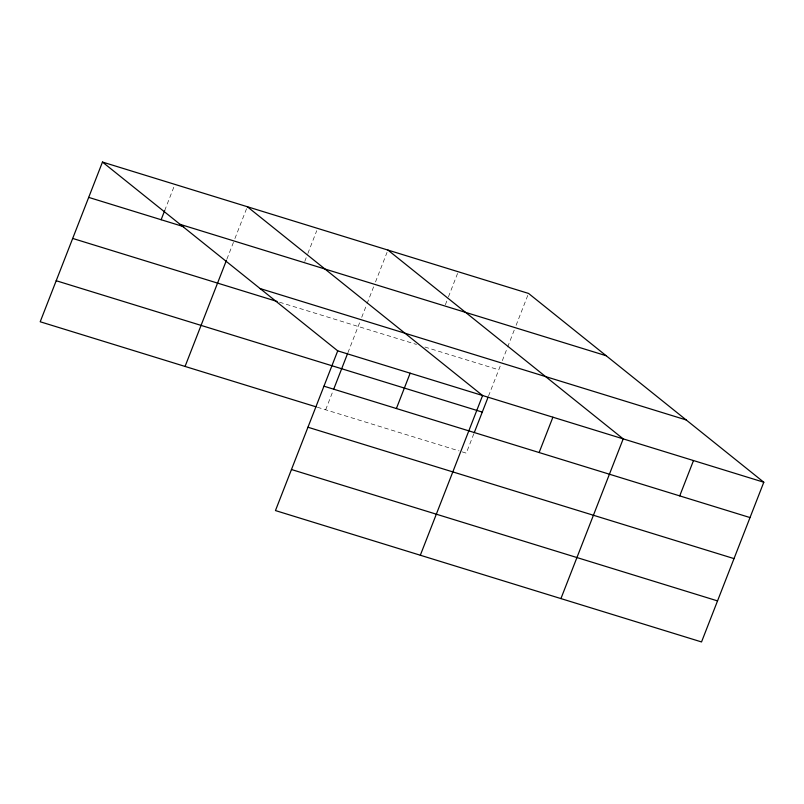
<?xml version="1.0" encoding="UTF-8"?>
<svg xmlns="http://www.w3.org/2000/svg" width="804" height="804" viewBox="0 0 804 804"><rect width="100%" height="100%" fill="white"/><g stroke="black" fill="none" stroke-linecap="round" stroke-linejoin="round"><path stroke-width="0.6" stroke-dasharray="4.02 3.01" d="M164.679 210.598L174.458 185.533M226.889 259.159L233.562 242.054M234.889 238.637L247.33 206.718M304.746 261.451L307.409 254.607M307.862 253.471L316.746 230.678M325.66 409.789L333.218 390.402M347.911 352.745L359.931 321.891M361.71 317.329L366.604 304.786M367.046 303.651L373.719 286.546M375.498 281.983L387.046 252.355M445.346 304.796L448.019 297.962M448.461 296.827L457.788 272.888M473.827 433.758L466.27 453.144L460.31 451.305M488.51 396.091L500.54 365.247M502.319 360.684L507.203 348.142M507.646 346.996L514.761 328.756M516.098 325.339L528.54 293.43M279.511 302.203L416.542 344.454M424.884 347.026L498.761 369.8M317.329 407.216L459.114 450.933"/><path stroke-width="1.21" d="M102.47 162.056L337.73 350.856L275.46 510.57L701.53 641.944L763.8 482.229L528.54 293.43L102.47 162.056L40.2 321.771L316.133 406.854M161.132 219.723L164.679 210.598M185.061 366.433L226.447 260.295M333.67 389.267L347.459 353.881M396.392 408.522L410.161 373.187M420.321 555.242L482.591 395.528L247.33 206.718M474.27 432.622L488.068 397.236M539.122 452.531L552.901 417.206M560.931 598.588L623.2 438.873L387.94 250.074M679.722 495.887L693.5 460.551M180.106 224.356L606.176 355.73M88.691 197.382L183.684 226.678M260.094 288.556L686.164 419.929M72.692 238.436L277.129 301.47M337.73 350.856L763.8 482.229M56.2 280.727L482.269 412.09M323.962 386.191L750.021 517.565M307.952 427.236L734.022 558.609M291.47 469.526L717.53 600.9"/></g></svg>
